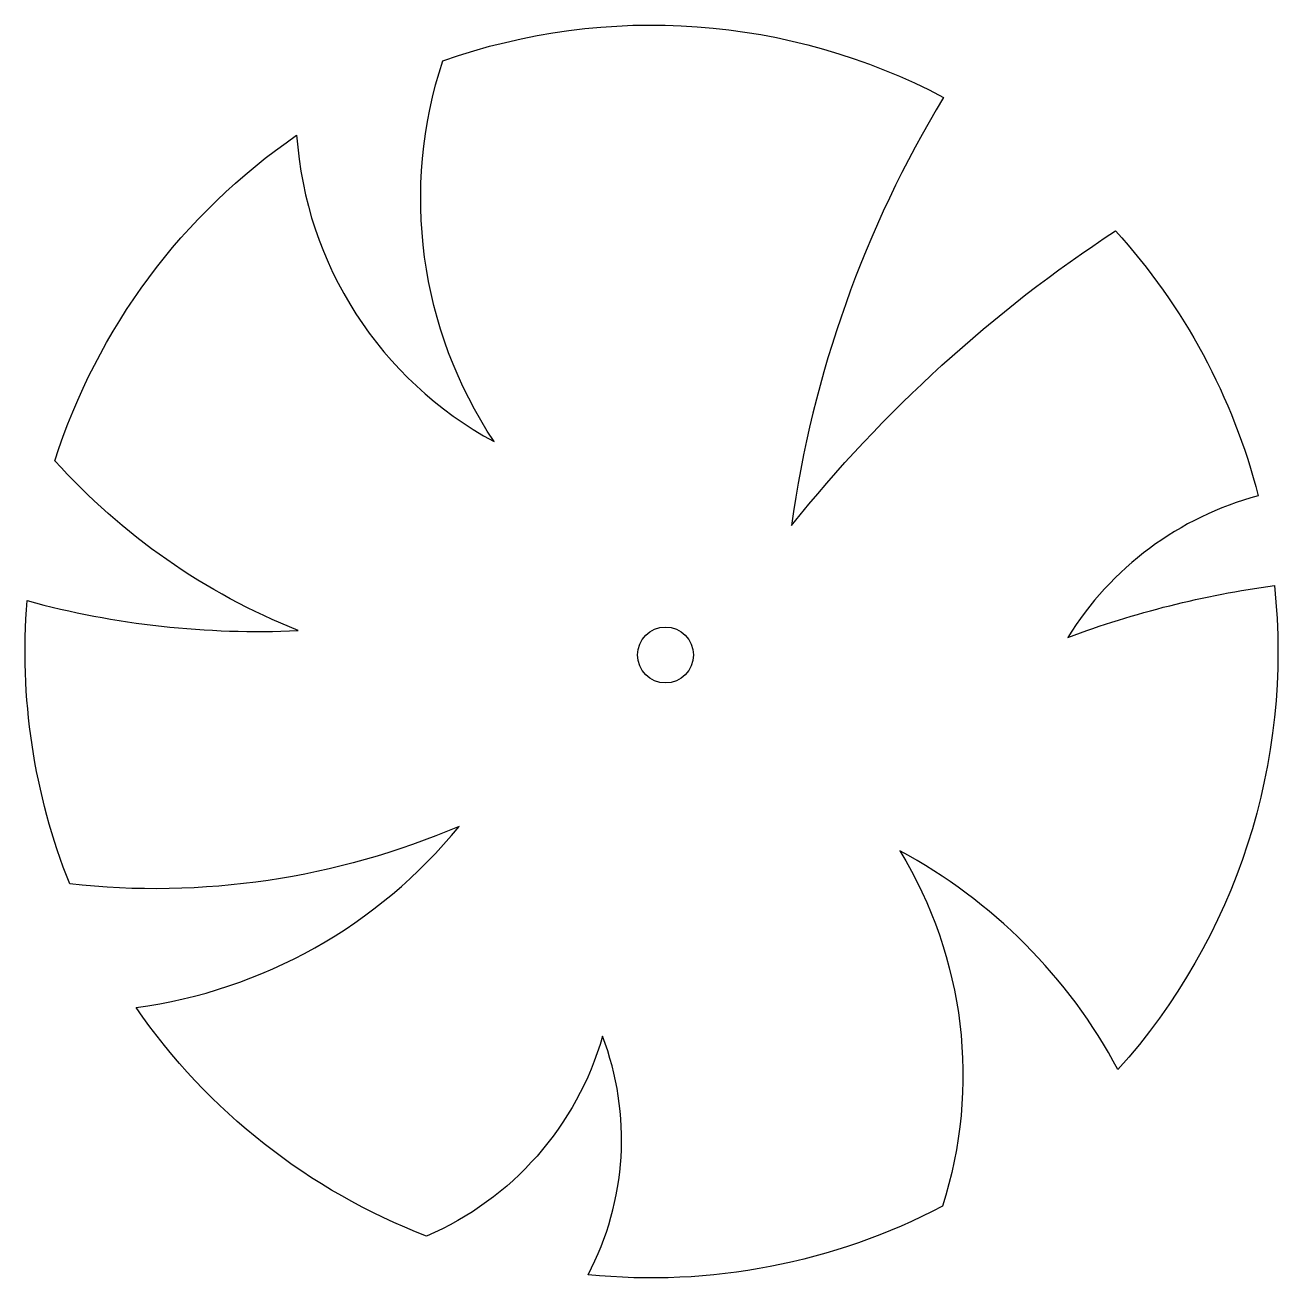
# Model space of a CAD drawing. Extents: x -2.03 to 1.94, y -1.98 to 2.
import ezdxf

# ---------------------------------------------------------------- set-up
doc = ezdxf.new("R2010")
doc.units = 0
doc.header["$LTSCALE"] = 0.0006
doc.header["$MEASUREMENT"] = 0
doc.layers.get('0').update_dxf_attribs({"linetype": 'CONTINUOUS'})

msp = doc.modelspace()

# ---------------------------------------------------------------- linework, layer by layer
msp.add_lwpolyline([(0.7438, -0.6215, -0.21749), (0.8789, -1.7491, -0.147185), (-0.2457, -1.9663, 0.215736), (-0.1998, -1.2097, -0.224989), (-0.758, -1.844, -0.150851), (-1.6796, -1.1189, 0.190296), (-0.655, -0.5438, -0.129376), (-1.8901, -0.7265, -0.115876), (-2.0255, 0.1724, 0.078405), (-1.1657, 0.0777, -0.11516), (-1.9376, 0.6165, -0.166289), (-1.1703, 1.6491, 0.257071), (-0.544, 0.677, -0.230127), (-0.7064, 1.8853, -0.209158), (0.8826, 1.7693, 0.102084), (0.3997, 0.4106, -0.079219), (1.4281, 1.3462, -0.121905), (1.8808, 0.5052, 0.191542), (1.2767, 0.0555, -0.057002), (1.9322, 0.2201, -0.212153), (1.4356, -1.3157, 0.147861)], format="xyb", close=True)
msp.add_circle((0, 0), 0.0888)

doc.saveas('drawing.dxf')
